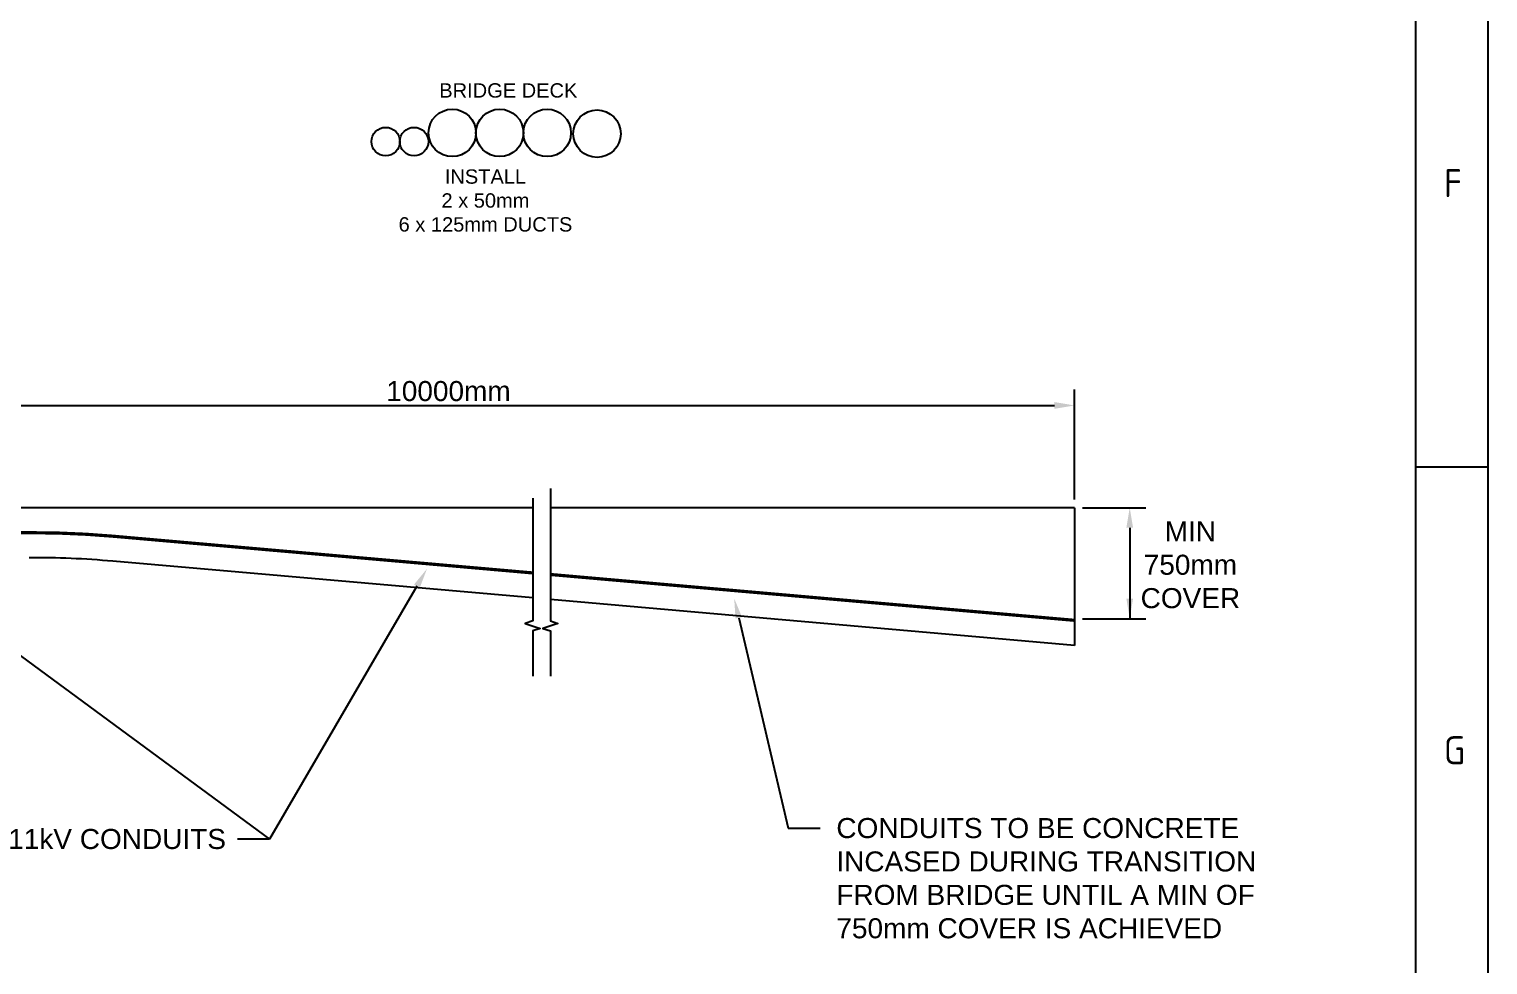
# Paper-space layout 'SHEET (5)' of a CAD drawing. Header units: metres. Extents: x -9 to 1337, y -9 to 581.
# Drawn here: x 642.3 to 824.3, y 84.1 to 200.9 of the extents above; entities that cross this region are included whole.
import ezdxf
from ezdxf import colors
from ezdxf.entities.mleader import LeaderData, LeaderLine
from ezdxf.enums import TextEntityAlignment as Align
from ezdxf.math import Vec2, Vec3

# ---------------------------------------------------------------- set-up
doc = ezdxf.new("R2010")
doc.units = ezdxf.units.M
doc.linetypes.add('IE Trench LV', pattern=[6.5, 5, -1.5])
doc.layers.get('0').update_dxf_attribs({"color": 6})
doc.layers.add('Notes', color=7, linetype='Continuous')
doc.styles.add('iecISOCP', font='isocp.shx')
doc.styles.get("Standard").update_dxf_attribs({"font": 'arial.ttf'})
doc.dimstyles.get("Standard").update_dxf_attribs({"dimtxt": 0.18, "dimasz": 0.18, "dimexe": 0.18, "dimexo": 0.0625, "dimgap": 0.09, "dimtad": 0, "dimtih": 1, "dimtoh": 1, "dimdec": 4, "dimzin": 0, "dimdsep": 46, "dimtxsty": 'Standard', "dimcen": 0.09, "dimadec": 0, "dimazin": 0, "dimtfac": 1, "dimtdec": 4, "dimtofl": 0, "dimtmove": 0, "dimatfit": 3, "dimfxl": 1, "dimtolj": 1, "dimtzin": 0, "dimarcsym": 0})

# ---------------------------------------------------------------- blocks, each defined once
blk = doc.blocks.new('A1_FRAME_TITLE')
at = {"layer": 'Notes', "color": 3, "linetype": 'Continuous'}
blk.add_line((824.37, 5.97), (824.37, 574.39), dxfattribs=at)
at = {"layer": 'Notes', "linetype": 'Continuous'}
blk.add_line((824.35, 148.68), (833.35, 148.68), dxfattribs=at)
blk.add_attdef('DRAFT_NUM', (29.9, 23.29), '', height=2.5, rotation=90)
at = {"layer": 'Notes', "color": 7, "style": 'iecISOCP'}
for s, p in [('F', (827.87, 182.31)), ('G', (827.87, 111.56))]:
    blk.add_text(s, height=3.5, dxfattribs=at).set_placement(p)
at = {"layer": 'Notes', "color": 7, "style": 'iecISOCP', "flags": 8}
blk.add_attdef('VERSION_NO', text='', height=2.5, rotation=90, dxfattribs=at).set_placement((302.04, 43.81), align=Align.MIDDLE_CENTER)
at = {"layer": 'Notes', "color": 7, "style": 'iecISOCP'}
for tag, p in [('CAP_NO', (513.19, 43.46)), ('IE_NUM', (513.05, 37.81)), ('REF_No_1', (335.24, 32.31)), ('REF_1', (362.52, 32.31)), ('HV_SWITCH', (513.46, 32.16)), ('GEN_WO', (441.71, 31.76)), ('REF_No_2', (335.24, 26.31)), ('REF_2', (362.52, 26.31)), ('OH_WO', (441.71, 25.81)), ('UBD_REF', (513.05, 25.83)), ('REF_No_3', (335.24, 20.31)), ('REF_3', (362.52, 20.31)), ('UG_WO', (441.71, 20.05)), ('GIS_MAP_No', (513.05, 20.04)), ('REF_No_4', (335.24, 14.31)), ('REF_4', (362.52, 14.31)), ('HV_OP_DIAG', (513.33, 14.2)), ('SUB_WO', (441.71, 13.81)), ('LGA', (512.95, 7.78))]:
    blk.add_attdef(tag, p, '', height=2.5, dxfattribs=at)
at = {"layer": 'Notes', "style": 'iecISOCP'}
for tag, p in [('T1', (684.37, 39.47)), ('T2', (684.37, 34.35)), ('T3', (684.37, 28.92)), ('T4', (684.37, 23.66)), ('T5', (684.37, 18.23)), ('T6', (684.37, 12.97))]:
    blk.add_attdef(tag, text='', height=3.5, dxfattribs=at).set_placement(p, align=Align.CENTER)
at = {"layer": 'Notes', "color": 7, "style": 'iecISOCP'}
for tag, p in [('scale', (567.76, 33.27)), ('DRAWN', (567.76, 24.93)), ('DATE', (567.76, 16.88)), ('DESIGN', (605.62, 9.15))]:
    blk.add_attdef(tag, text='', height=2.5, dxfattribs=at).set_placement(p, align=Align.CENTER)
at = {"layer": 'Notes', "color": 4, "style": 'iecISOCP'}
blk.add_attdef('NUM', text='', height=7, dxfattribs=at).set_placement((792.37, 20.12), align=Align.MIDDLE_CENTER)
at = {"layer": 'Notes', "color": 1, "style": 'iecISOCP'}
blk.add_attdef('REV', text='', height=5, dxfattribs=at).set_placement((820.05, 17.1), align=Align.CENTER)
at = {"layer": 'Notes', "color": 7, "style": 'iecISOCP'}
for tag, p in [('NS', (790.71, 8.12)), ('SHTS', (805.41, 8.12))]:
    blk.add_attdef(tag, text='', height=2.5, dxfattribs=at).set_placement(p, align=Align.MIDDLE)
at = {"layer": 'Notes', "style": 'iecISOCP'}
blk.add_attdef('ExportID', (9.08, 2.39), '', height=2.5, dxfattribs=at)
at = {"layer": 'Notes', "style": 'iecISOCP', "flags": 1}
for tag, p in [('ProjectType', (14.17, -26.8)), ('ProjectNumber', (23.56, -26.82)), ('DrawingNumber', (35.51, -26.8)), ('ProjectDescription', (47.56, -26.83)), ('ExportDate', (60.28, -26.79)), ('ExportUserName', (69.15, -26.8)), ('DesignerCompanyName', (81.48, -26.79)), ('ExportAreaOfInterest', (97.1, -26.81)), ('GIS_SUCCESS', (112, -26.78)), ('CAD_SUCCESS', (121.79, -26.78)), ('DEPOTCODE', (132.11, -26.88)), ('ExportCategories', (140.08, -26.8)), ('Comments', (154.38, -26.88))]:
    blk.add_attdef(tag, p, '', height=1, dxfattribs=at)
blk = doc.blocks.new('*D294')
at = {"layer": 'Defpoints', "color": 0, "transparency": 16777216}
for p in [(772.71, 153.94), (616.51, 141.19), (772.71, 141.19)]:
    blk.add_point(p, dxfattribs=at)
at = {"layer": 'Notes', "color": 0, "lineweight": -2, "transparency": 16777216}
for p, q in [((616.51, 142.19), (616.51, 155.94)), ((772.71, 142.19), (772.71, 155.94)), ((619.01, 153.94), (770.21, 153.94))]:
    blk.add_line(p, q, dxfattribs=at)
at = {"layer": 'Notes', "color": 0, "transparency": 16777216}
for points in [[(619.01, 154.36), (619.01, 153.52), (616.51, 153.94)], [(770.21, 154.36), (770.21, 153.52), (772.71, 153.94)]]:
    blk.add_solid(points, dxfattribs=at)
at = {"layer": 'Notes', "color": 0, "transparency": 16777216, "insert": (694.61, 155.72), "char_height": 2.5, "attachment_point": 5}
blk.add_mtext('\\A1;10000mm', dxfattribs=at)

psp = doc.layouts.new('SHEET (5)')

# ---------------------------------------------------------------- linework, layer by layer
at = {"layer": 'Notes'}
for p, q in [((705.11639, 141.18695), (489.0214, 141.18694)), ((772.71284, 141.18695), (707.32634, 141.18695)), ((772.71284, 141.18695), (772.71284, 124.00535)), ((773.71284, 141.18695), (781.59665, 141.18695)), ((616.51416, 138.06195), (642.76415, 138.06195)), ((705.11639, 129.91927), (652.74513, 134.50116)), ((772.71284, 124.00535), (707.32634, 129.72593))]:
    psp.add_line(p, q, dxfattribs=at)
at = {"layer": 'Notes', "color": 3, "linetype": 'Continuous'}
psp.add_lwpolyline([(-9.08156, 581.00396), (824.27082, 581.00396), (824.27082, -5.41686), (-9.08156, -5.41686)], close=True, dxfattribs=at)
at = {"layer": 'Notes'}
for points in [[(705.11639, 142.36023), (705.11639, 127.05677), (704.17889, 126.74427), (706.05389, 126.11927), (705.11639, 125.80677), (705.11639, 120.18177)], [(707.32634, 143.56996), (707.32634, 127.05677), (708.26384, 126.74427), (706.38884, 126.11927), (707.32634, 125.80677), (707.32634, 120.18177)]]:
    psp.add_lwpolyline(points, dxfattribs=at)
at = {"layer": 'Notes', "const_width": 0.4}
psp.add_lwpolyline([(616.51416, 138.06195), (642.76416, 138.06195, -0.021820074), (652.74513, 137.62617), (705.11639, 133.04427)], format="xyb", dxfattribs=at)
psp.add_lwpolyline([(707.32634, 132.85093), (772.71284, 127.13035)], dxfattribs=at)
at = {"layer": 'Notes'}
for centre, radius in [((695.08154, 187.94535), 2.96015), ((701.00184, 187.94535), 2.96015), ((706.92214, 187.94535), 2.96015), ((713.14288, 187.84511), 2.96015), ((686.77071, 186.86153), 1.77609), ((690.32289, 186.86153), 1.77609)]:
    psp.add_circle(centre, radius, dxfattribs=at)
psp.add_arc((643.01207, 26.60405), 108.33522, 84.8454786, 90.3754742, dxfattribs=at)
psp.add_solid([(779.17999, 138.68695), (780.01332, 138.68695), (779.59665, 141.18695)], dxfattribs=at)

# ---------------------------------------------------------------- block references
psp.add_blockref('A1_FRAME_TITLE', (-9.08156, -2.38995))

# ---------------------------------------------------------------- texts
psp.add_text('BRIDGE DECK', height=1.79, dxfattribs=at).set_placement((702.07525, 194.13943), align=Align.TOP_CENTER)
at = {"layer": 'Notes', "linetype": 'IE Trench LV', "insert": (699.22491, 183.39343), "char_height": 1.79, "width": 27.4764049, "attachment_point": 2}
psp.add_mtext('INSTALL\\P2 x 50mm\\P6 x 125mm DUCTS', dxfattribs=at)

# ---------------------------------------------------------------- dimensions: what is measured, and where the dimension line sits
at = {"layer": 'Notes'}
dim = psp.add_aligned_dim(p1=(616.51415, 141.18695), p2=(772.71284, 141.18695), distance=12.75338, text='10000mm', dimstyle='Standard', override={"dimtxt": 2.5, "dimasz": 2.5, "dimexe": 2, "dimexo": 1, "dimgap": 0.5, "dimtad": 1, "dimtih": 0, "dimfxl": 1.25}, dxfattribs=at)
dim.commit()
dim.dimension.update_dxf_attribs({"geometry": '*D294', "text_midpoint": (694.6135, 155.71676)})

# ---------------------------------------------------------------- next in the draw order: leaders
ml = psp.add_multileader_mtext('Standard', dxfattribs=at)
ml.set_content('11kV CONDUITS', color=256)
ml.set_leader_properties()
ml.build(insert=Vec2(0, 0))
ml.multileader.update_dxf_attribs({"has_text_frame": 1, "dogleg_length": 4, "arrow_head_size": 2.5})
ctx = ml.context
ctx.base_point, ctx.char_height, ctx.arrow_head_size, ctx.plane_origin = Vec3(637.68755, 99.82818), 2.5, 2.5, Vec3(689.25077, 104.68823)
notes = []
notes.append((ctx, [(1, (1, 1, 0), (672.29396, 99.82818), (-1, 0), 4, [(0, [(621.42541, 137.27738)], 0, []), (1, [(691.93219, 133.56062)], 0, [])])]))
ctx.mtext.insert, ctx.mtext.width, ctx.mtext.flow_direction = Vec3(639.68755, 101.0995), 27.0116985, 5
ctx.mtext.has_bg_fill, ctx.mtext.bg_color, ctx.mtext.bg_scale_factor, ctx.mtext.bg_transparency, ctx.mtext.use_window_bg_color = 1, -1027028792, 1.5, 0, 1
ml = psp.add_multileader_mtext('Standard', dxfattribs=at)
ml.set_content('CONDUITS TO BE CONCRETE INCASED DURING TRANSITION FROM BRIDGE UNTIL A MIN OF 750mm COVER IS ACHIEVED', color=256)
ml.set_leader_properties()
ml.build(insert=Vec2(0, 0))
ml.multileader.update_dxf_attribs({"has_text_frame": 1, "dogleg_length": 4, "arrow_head_size": 2.5})
ctx = ml.context
ctx.base_point, ctx.char_height, ctx.arrow_head_size, ctx.plane_origin = Vec3(740.99875, 101.19247), 2.5, 2.5, Vec3(780.17735, 123.92775)
notes.append((ctx, [(0, (1, 1, 0), (736.99875, 101.19247), (1, 0), 4, [(0, [(730.25159, 129.87349)], 0, [])])]))
ctx.mtext.insert, ctx.mtext.width, ctx.mtext.flow_direction = Vec3(742.99875, 102.46379), 63.4032401, 5
ctx.mtext.has_bg_fill, ctx.mtext.bg_color, ctx.mtext.bg_scale_factor, ctx.mtext.bg_transparency, ctx.mtext.use_window_bg_color = 1, -1027028792, 1.5, 0, 1
for ctx, leaders in notes:
    for number, flags, end, landing, length, lines in leaders:
        leader = LeaderData()
        leader.index, (leader.has_last_leader_line, leader.has_dogleg_vector, leader.attachment_direction) = number, flags
        leader.last_leader_point, leader.dogleg_vector, leader.dogleg_length = Vec3(end), Vec3(landing), length
        for number, points, colour, breaks in lines:
            line = LeaderLine()
            line.index, line.vertices, line.color, line.breaks = number, Vec3.list(points), colors.encode_raw_color(colour), breaks
            leader.lines.append(line)
        ctx.leaders.append(leader)

# ---------------------------------------------------------------- next in the draw order: linework, layer by layer
for p, q in [((779.59665, 138.68695), (779.59665, 127.32098)), ((773.71284, 127.32098), (781.59665, 127.32098))]:
    psp.add_line(p, q, dxfattribs=at)
psp.add_solid([(779.17999, 129.82098), (780.01332, 129.82098), (779.59665, 127.32098)], dxfattribs=at)

# ---------------------------------------------------------------- next in the draw order: texts
at = {"layer": 'Notes', "insert": (787.16657, 134.04914), "char_height": 2.5, "width": 12.4005116, "attachment_point": 5}
psp.add_mtext('\\A1;MIN 750mm COVER', dxfattribs=at)

doc.saveas('drawing.dxf')
